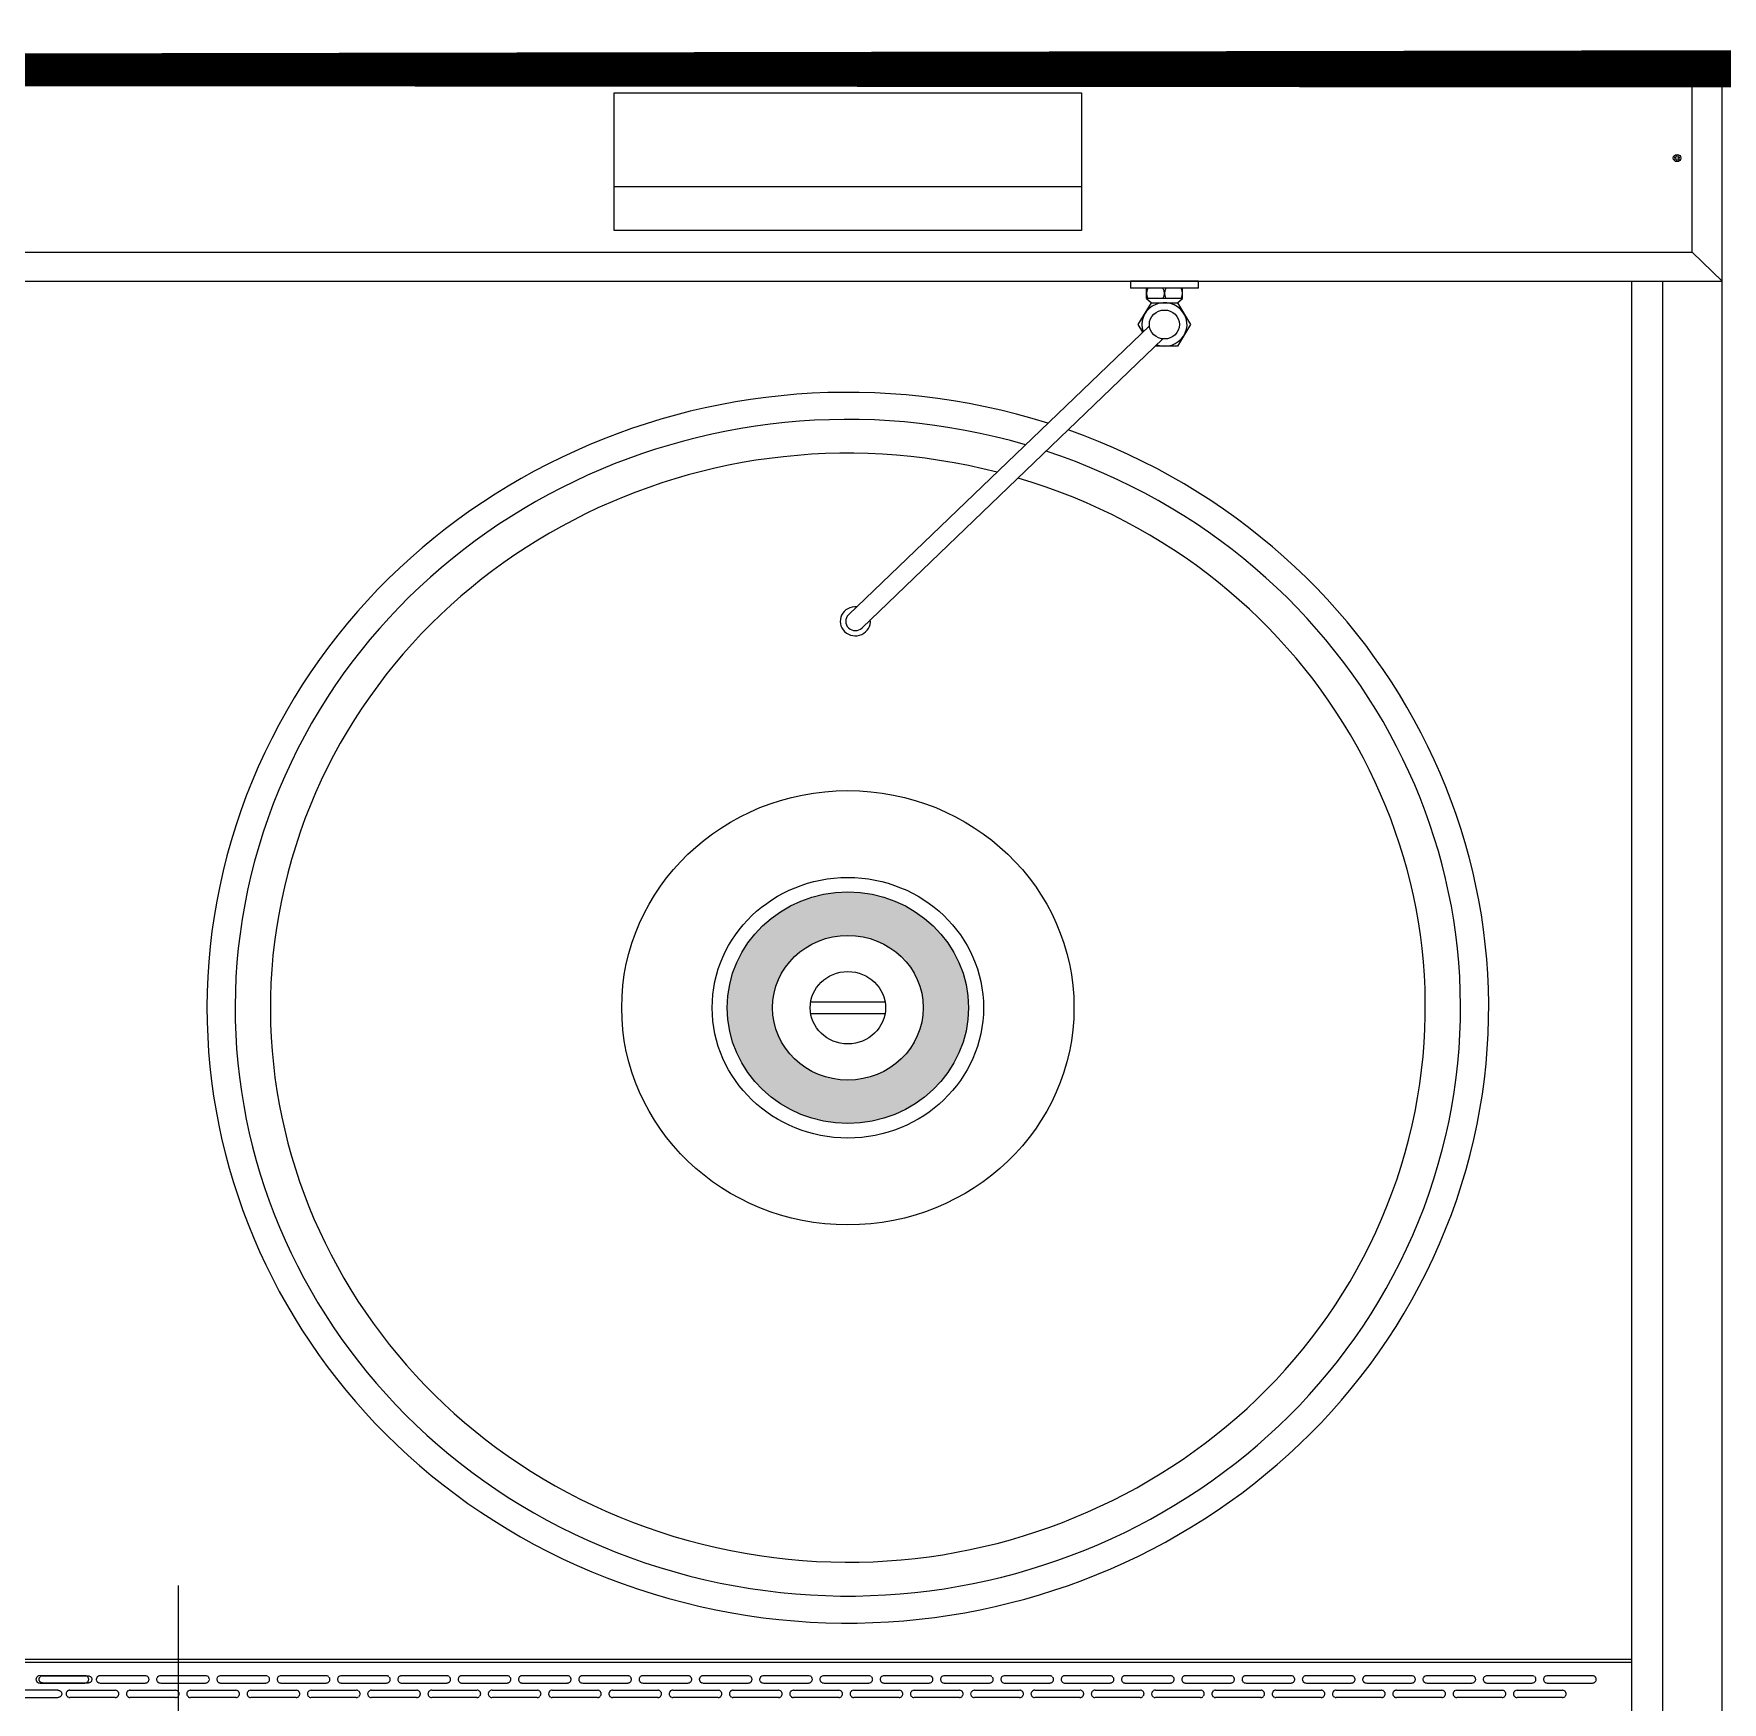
# Model space of a CAD drawing. Extents: x -12047294 to -5625356, y -1456591 to -622873.
# Drawn here: x -6027278 to -6026158, y -718710 to -717603 of the extents above; entities that cross this region are included whole.
import ezdxf

# ---------------------------------------------------------------- set-up
doc = ezdxf.new("R2010")
doc.units = 0
doc.header["$LTSCALE"] = 10
doc.header["$MEASUREMENT"] = 0
doc.linetypes.add('_DASH', pattern=[0.425, 0.3, -0.125])
doc.linetypes.add('DASH', pattern=[0.35, 0.25, -0.1])
for name, color, linetype in [('A-WALL', 2, 'Continuous'), ('EQUIP', 1, 'Continuous'), ('Iteam', 4, 'Continuous')]:
    doc.layers.add(name, color=color, linetype=linetype)

# ---------------------------------------------------------------- blocks, each defined once
blk = doc.blocks.new('A$C293A612F')
at = {"layer": 'EQUIP'}
h = blk.add_hatch(color=8, dxfattribs=at)
edge = h.paths.add_edge_path(flags=16)
edge.add_ellipse((580.0002733916044, 625.919785425067), major_axis=(50, 2.527860951e-07), ratio=0.9599999999999999, start_angle=0, end_angle=360)
edge = h.paths.add_edge_path()
edge.add_ellipse((580.0002733916044, 625.919785425067), major_axis=(80, 1.524108533e-07), ratio=0.959999999962747, start_angle=0, end_angle=360)
for p, q in [((0.0002733916044235, 1199.999785423279), (0.0002733916044235, -0.0002145767211914)), ((39.53826590627432, 143.9997854232788), (39.53826590627432, 1123.199785426259)), ((60.00027339160443, 1123.199785426259), (60.00027339160443, 143.9997854232788)), ((2140.000273391605, 1057.919785425067), (60.00027339160443, 1057.919785425067)), ((370.9726310297847, 182.3542946279049), (570.5711118765175, 373.968836247921)), ((379.9528871513903, 173.7332487553358), (579.5513679943979, 365.3477903604507)), ((352.679765317589, 172.7997854202986), (361.3400193527342, 187.199785426259)), ((361.3400193527342, 187.199785426259), (376.0200172699988, 187.199785426259)), ((361.3400193527342, 158.3997854292392), (352.679765317589, 172.7997854202986)), ((387.3207814656198, 172.7997854202986), (378.6605274304748, 158.3997854292392)), ((384.268037378788, 177.8757929801941), (387.3207814656198, 172.7997854202986)), ((361.3400193527342, 158.3997854292392), (358.0002733916044, 155.5197854191065)), ((378.6605274304748, 158.3997854292392), (361.3400193527342, 158.3997854292392)), ((382.0002733916044, 155.5197854191065), (378.6605274304748, 158.3997854292392)), ((347.5002733916044, 148.7997854202985), (392.5002733916045, 148.7997854202985)), ((347.5002733916044, 148.7997854202985), (347.5002733916044, 143.9997854232788)), ((358.0002733916044, 155.5197854191065), (382.0002733916044, 155.5197854191065)), ((358.0002733916044, 155.5197854191065), (358.0002733916044, 148.7997854202985)), ((382.0002733916044, 155.5197854191065), (382.0002733916044, 148.7997854202985)), ((392.5002733916045, 143.9997854232788), (392.5002733916045, 148.7997854202985)), ((2200.000273391605, 143.9997854232788), (0.0002733916044235, 143.9997854232788)), ((347.5002733916044, 143.9997854232788), (392.5002733916045, 143.9997854232788)), ((2200.000273391605, -0.0002145767211914), (0.0002733916044235, -0.0002145767211914))]:
    blk.add_line(p, q, dxfattribs=at)
at = {"layer": 'EQUIP', "color": 8, "linetype": 'DASH', "ltscale": 0.1}
for p, q in [((106.0371534451842, 1083.359785422683), (136.0371534451842, 1083.359785422683)), ((136.0371534451842, 1078.559785425663), (106.0371534451842, 1078.559785425663)), ((146.0371534451842, 1083.359785422683), (176.0371534451842, 1083.359785422683)), ((176.0371534451842, 1078.559785425663), (146.0371534451842, 1078.559785425663)), ((186.0371534451841, 1083.359785422683), (216.0371534451842, 1083.359785422683)), ((216.0371534451842, 1078.559785425663), (186.0371534451841, 1078.559785425663)), ((226.0371534451842, 1083.359785422683), (256.0371534451842, 1083.359785422683)), ((256.0371534451842, 1078.559785425663), (226.0371534451842, 1078.559785425663)), ((266.0371534451842, 1083.359785422683), (296.0371534451842, 1083.359785422683)), ((296.0371534451842, 1078.559785425663), (266.0371534451842, 1078.559785425663)), ((306.0371534451842, 1083.359785422683), (336.0371534451843, 1083.359785422683)), ((336.0371534451843, 1078.559785425663), (306.0371534451842, 1078.559785425663)), ((346.0371534451842, 1083.359785422683), (376.0371534451842, 1083.359785422683)), ((376.0371534451842, 1078.559785425663), (346.0371534451842, 1078.559785425663)), ((386.0371534451843, 1083.359785422683), (416.0371534451841, 1083.359785422683)), ((416.0371534451841, 1078.559785425663), (386.0371534451843, 1078.559785425663)), ((426.0371534451842, 1083.359785422683), (456.037153445184, 1083.359785422683)), ((456.037153445184, 1078.559785425663), (426.0371534451842, 1078.559785425663)), ((466.0371534451841, 1083.359785422683), (496.0371534451842, 1083.359785422683)), ((496.0371534451842, 1078.559785425663), (466.0371534451841, 1078.559785425663)), ((506.037153445184, 1083.359785422683), (536.0371534451841, 1083.359785422683)), ((536.0371534451841, 1078.559785425663), (506.037153445184, 1078.559785425663)), ((546.0371534451841, 1083.359785422683), (576.0371534451842, 1083.359785422683)), ((576.0371534451842, 1078.559785425663), (546.0371534451841, 1078.559785425663)), ((586.0371534451842, 1083.359785422683), (616.0371534451842, 1083.359785422683)), ((616.0371534451842, 1078.559785425663), (586.0371534451842, 1078.559785425663)), ((626.0371534451842, 1083.359785422683), (656.0371534451842, 1083.359785422683)), ((656.0371534451842, 1078.559785425663), (626.0371534451842, 1078.559785425663)), ((666.0371534451842, 1083.359785422683), (696.0371534451843, 1083.359785422683)), ((696.0371534451843, 1078.559785425663), (666.0371534451842, 1078.559785425663)), ((706.0371534451843, 1083.359785422683), (736.0371534451843, 1083.359785422683)), ((736.0371534451843, 1078.559785425663), (706.0371534451843, 1078.559785425663)), ((746.0371534451843, 1083.359785422683), (776.0371534451843, 1083.359785422683)), ((776.0371534451843, 1078.559785425663), (746.0371534451843, 1078.559785425663)), ((786.0371534451843, 1083.359785422683), (816.0371534451843, 1083.359785422683)), ((816.0371534451843, 1078.559785425663), (786.0371534451843, 1078.559785425663)), ((826.0371534451843, 1083.359785422683), (856.0371534451843, 1083.359785422683)), ((856.0371534451843, 1078.559785425663), (826.0371534451843, 1078.559785425663)), ((866.0371534451843, 1083.359785422683), (896.0371534451843, 1083.359785422683)), ((896.0371534451843, 1078.559785425663), (866.0371534451843, 1078.559785425663)), ((906.0371534451843, 1083.359785422683), (936.0371534451839, 1083.359785422683)), ((936.0371534451839, 1078.559785425663), (906.0371534451843, 1078.559785425663)), ((946.0371534451843, 1083.359785422683), (976.0371534451843, 1083.359785422683)), ((976.0371534451843, 1078.559785425663), (946.0371534451843, 1078.559785425663)), ((986.0371534451839, 1083.359785422683), (1016.037153445184, 1083.359785422683)), ((1016.037153445184, 1078.559785425663), (986.0371534451839, 1078.559785425663)), ((1026.037153445184, 1083.359785422683), (1056.037153445184, 1083.359785422683)), ((1056.037153445184, 1078.559785425663), (1026.037153445184, 1078.559785425663)), ((1066.037153445184, 1083.359785422683), (1096.037153445184, 1083.359785422683)), ((1096.037153445184, 1078.559785425663), (1066.037153445184, 1078.559785425663)), ((1133.963393338024, 1083.359785422683), (1103.963393338024, 1083.359785422683)), ((1103.963393338024, 1078.559785425663), (1133.963393338024, 1078.559785425663)), ((116.0371534451842, 1073.759785428643), (86.03715344518423, 1073.759785428643)), ((86.03715344518423, 1068.959785416722), (116.0371534451842, 1068.959785416722)), ((156.0371534451842, 1073.759785428643), (126.0371534451842, 1073.759785428643)), ((126.0371534451842, 1068.959785416722), (156.0371534451842, 1068.959785416722)), ((196.0371534451842, 1073.759785428643), (166.0371534451842, 1073.759785428643)), ((166.0371534451842, 1068.959785416722), (196.0371534451842, 1068.959785416722)), ((236.0371534451843, 1073.759785428643), (206.0371534451842, 1073.759785428643)), ((206.0371534451842, 1068.959785416722), (236.0371534451843, 1068.959785416722)), ((276.0371534451842, 1073.759785428643), (246.0371534451842, 1073.759785428643)), ((246.0371534451842, 1068.959785416722), (276.0371534451842, 1068.959785416722)), ((316.0371534451842, 1073.759785428643), (286.0371534451843, 1073.759785428643)), ((286.0371534451843, 1068.959785416722), (316.0371534451842, 1068.959785416722)), ((356.0371534451842, 1073.759785428643), (326.0371534451842, 1073.759785428643)), ((326.0371534451842, 1068.959785416722), (356.0371534451842, 1068.959785416722)), ((396.0371534451842, 1073.759785428643), (366.0371534451842, 1073.759785428643)), ((366.0371534451842, 1068.959785416722), (396.0371534451842, 1068.959785416722)), ((436.0371534451841, 1073.759785428643), (406.037153445184, 1073.759785428643)), ((406.037153445184, 1068.959785416722), (436.0371534451841, 1068.959785416722)), ((476.0371534451842, 1073.759785428643), (446.0371534451842, 1073.759785428643)), ((446.0371534451842, 1068.959785416722), (476.0371534451842, 1068.959785416722)), ((516.0371534451841, 1073.759785428643), (486.0371534451841, 1073.759785428643)), ((486.0371534451841, 1068.959785416722), (516.0371534451841, 1068.959785416722)), ((556.037153445184, 1073.759785428643), (526.0371534451841, 1073.759785428643)), ((526.0371534451841, 1068.959785416722), (556.037153445184, 1068.959785416722)), ((596.0371534451842, 1073.759785428643), (566.0371534451842, 1073.759785428643)), ((566.0371534451842, 1068.959785416722), (596.0371534451842, 1068.959785416722)), ((636.0371534451842, 1073.759785428643), (606.0371534451842, 1073.759785428643)), ((606.0371534451842, 1068.959785416722), (636.0371534451842, 1068.959785416722)), ((676.0371534451842, 1073.759785428643), (646.0371534451842, 1073.759785428643)), ((646.0371534451842, 1068.959785416722), (676.0371534451842, 1068.959785416722)), ((716.0371534451843, 1073.759785428643), (686.0371534451842, 1073.759785428643)), ((686.0371534451842, 1068.959785416722), (716.0371534451843, 1068.959785416722)), ((756.0371534451843, 1073.759785428643), (726.0371534451843, 1073.759785428643)), ((726.0371534451843, 1068.959785416722), (756.0371534451843, 1068.959785416722)), ((796.0371534451843, 1073.759785428643), (766.0371534451843, 1073.759785428643)), ((766.0371534451843, 1068.959785416722), (796.0371534451843, 1068.959785416722)), ((836.0371534451841, 1073.759785428643), (806.0371534451842, 1073.759785428643)), ((806.0371534451842, 1068.959785416722), (836.0371534451841, 1068.959785416722)), ((876.0371534451843, 1073.759785428643), (846.0371534451843, 1073.759785428643)), ((846.0371534451843, 1068.959785416722), (876.0371534451843, 1068.959785416722)), ((916.0371534451843, 1073.759785428643), (886.0371534451841, 1073.759785428643)), ((886.0371534451841, 1068.959785416722), (916.0371534451843, 1068.959785416722)), ((956.0371534451843, 1073.759785428643), (926.0371534451843, 1073.759785428643)), ((926.0371534451843, 1068.959785416722), (956.0371534451843, 1068.959785416722)), ((996.0371534451843, 1073.759785428643), (966.0371534451843, 1073.759785428643)), ((966.0371534451843, 1068.959785416722), (996.0371534451843, 1068.959785416722)), ((1036.037153445184, 1073.759785428643), (1006.037153445184, 1073.759785428643)), ((1006.037153445184, 1068.959785416722), (1036.037153445184, 1068.959785416722)), ((1076.037153445184, 1073.759785428643), (1046.037153445184, 1073.759785428643)), ((1046.037153445184, 1068.959785416722), (1076.037153445184, 1068.959785416722)), ((1083.963393338025, 1073.759785428643), (1113.963393338024, 1073.759785428643)), ((1113.963393338024, 1068.959785416722), (1083.963393338025, 1068.959785416722)), ((1116.037153445184, 1073.759785428643), (1086.037153445184, 1073.759785428643)), ((1086.037153445184, 1068.959785416722), (1116.037153445184, 1068.959785416722))]:
    blk.add_line(p, q, dxfattribs=at)
at = {"layer": 'EQUIP', "color": 8}
for p, q in [((2140.000273391605, 1059.839785397053), (60.00027339160443, 1059.839785426855)), ((604.678198751062, 629.7597854286432), (555.3223480321467, 629.7597854286432)), ((604.678198751062, 622.0797854214906), (555.3223480321467, 622.0797854214906)), ((425.0002733916042, 110.3997854292392), (735.0002733916043, 110.3997854292392)), ((425.0002733916042, 19.19978542625903), (425.0002733916042, 110.3997854292392)), ((735.0002733916043, 110.3997854292392), (735.0002733916043, 19.19978542625903)), ((425.0002733916042, 81.59978541731834), (735.0002733916043, 81.59978541731834)), ((29.00027339160443, 62.87978541851042), (28.05078364908695, 62.87978541851042)), ((29.00027339160443, 61.91978542506696), (28.05078364908695, 61.91978542506696)), ((29.50027339160442, 63.35978542268276), (29.50027339160442, 64.27129557728767)), ((29.50027339160442, 60.52827526628971), (29.50027339160442, 61.43978542089461)), ((30.50027339160442, 63.35978542268276), (30.50027339160442, 64.27129557728767)), ((30.50027339160442, 60.52827526628971), (30.50027339160442, 61.43978542089461)), ((31.9497631341219, 62.87978541851042), (31.00027339160443, 62.87978541851042)), ((31.9497631341219, 61.91978542506696), (31.00027339160443, 61.91978542506696)), ((735.0002733916043, 19.19978542625903), (425.0002733916042, 19.19978542625903))]:
    blk.add_line(p, q, dxfattribs=at)
at = {"layer": 'EQUIP', "lineweight": 15}
for p, q in [((20.00027339160443, 124.7997854202985), (0.0002733916044235, 143.9997854232788)), ((2180.000273391605, 124.7997854202985), (20.00027339160443, 124.7997854202985)), ((20.00027339160443, 124.7997854202985), (20.00027339160443, -0.0002145767211914))]:
    blk.add_line(p, q, dxfattribs=at)
at = {"layer": 'EQUIP'}
for centre, major_axis, ratio, start_param, end_param in [((580.0002733916044, 625.919785425067), (-425.011142665992, 0.0003039750885004), 0.9599999298452958, 1.253104977499356, 7.503085776893513), ((580.0002733916044, 625.919785425067), (-382.9670756547665, 0.0003014610562773), 0.9599999018681002, 1.309385093717843, 7.554675315520706), ((575.0612399354578, 369.6583133041859), (10.00000000146959, 2.43476889e-08), 0.9599999997949739, 4.614999334619738, 9.522167601931134), ((575.0612399354578, 369.6583133041859), (-6.34999999948921, 3.2255255e-08), 0.9600000014638574, 2.35619449562374, 5.497787149213533), ((370.0002733916044, 172.7997854202986), (-15.00000001097852, 3.190196319e-07), 0.9599999996591451, 4.364112290068146, 9.77305469378623), ((370.0002733916044, 172.7997854202986), (9.999999999999998, 1.615290041e-07), 0.9599999994039535, 3.141592636763855, 9.42477794394344), ((364.6252733916043, 152.1597854197025), (-6.625, 4e-16), 0.9599999998297007, -0.5565993180102229, 0.5565993180102229), ((363.3752733916044, 152.1597854197025), (-6.625, 4e-16), 0.9599999998297007, 2.584993335579568, 3.698191971600016), ((376.6252733916044, 152.1597854197025), (-6.625, 4e-16), 0.9599999998297007, -0.5565993180102229, 0.5565993180102229), ((375.3752733916044, 152.1597854197025), (-6.625, 4e-16), 0.9599999998297007, 2.584993335579568, 3.698191971600016)]:
    blk.add_ellipse(centre, major_axis=major_axis, ratio=ratio, start_param=start_param, end_param=end_param, dxfattribs=at)
at = {"layer": 'EQUIP', "color": 8, "linetype": 'DASH', "ltscale": 0.1}
for centre, major_axis, ratio, start_param, end_param in [((106.0371534451842, 1080.959785416722), (-2.5, 3.18197847e-08), 0.9600000023841856, -1.570796314576099, 1.570796339013693), ((136.0371534451842, 1080.959785416722), (-2.499999999999999, 2.6447879e-08), 0.9599999964237212, 1.570796336950879, 4.712388990540675), ((146.0371534451842, 1080.959785416722), (-2.5, 3.18197847e-08), 0.9600000023841856, -1.570796314576099, 1.570796339013693), ((176.0371534451842, 1080.959785416722), (-2.499999999999999, 2.6447879e-08), 0.9599999964237212, 1.570796336950879, 4.712388990540675), ((186.0371534451841, 1080.959785416722), (-2.5, 3.18197847e-08), 0.9600000023841856, -1.570796314576099, 1.570796339013693), ((216.0371534451842, 1080.959785416722), (-2.499999999999999, 2.6447879e-08), 0.9599999964237212, 1.570796336950879, 4.712388990540675), ((226.0371534451842, 1080.959785416722), (-2.5, 3.18197847e-08), 0.9600000023841856, -1.570796314576099, 1.570796339013693), ((256.0371534451842, 1080.959785416722), (-2.499999999999999, 2.6447879e-08), 0.9599999964237212, 1.570796336950879, 4.712388990540675), ((266.0371534451842, 1080.959785416722), (-2.5, 3.18197847e-08), 0.9600000023841856, -1.570796314576099, 1.570796339013693), ((296.0371534451842, 1080.959785416722), (-2.499999999999999, 2.6447879e-08), 0.9599999964237212, 1.570796336950879, 4.712388990540675), ((306.0371534451842, 1080.959785416722), (-2.5, 3.18197847e-08), 0.9600000023841856, -1.570796314576099, 1.570796339013693), ((336.0371534451843, 1080.959785416722), (-2.499999999999999, 2.6447879e-08), 0.9599999964237212, 1.570796336950879, 4.712388990540675), ((346.0371534451842, 1080.959785416722), (-2.5, 3.18197847e-08), 0.9600000023841856, -1.570796314576099, 1.570796339013693), ((376.0371534451842, 1080.959785416722), (-2.499999999999999, 2.6447879e-08), 0.9599999964237212, 1.570796336950879, 4.712388990540675), ((386.0371534451843, 1080.959785416722), (-2.5, 3.18197847e-08), 0.9600000023841856, -1.570796314576099, 1.570796339013693), ((416.0371534451841, 1080.959785416722), (-2.499999999999999, 2.6447879e-08), 0.9599999964237212, 1.570796336950879, 4.712388990540675), ((426.0371534451842, 1080.959785416722), (-2.5, 3.18197847e-08), 0.9600000023841856, -1.570796314576099, 1.570796339013693), ((456.037153445184, 1080.959785416722), (-2.499999999999999, 2.6447879e-08), 0.9599999964237212, 1.570796336950879, 4.712388990540675), ((466.0371534451841, 1080.959785416722), (-2.5, 3.18197847e-08), 0.9600000023841856, -1.570796314576099, 1.570796339013693), ((496.0371534451842, 1080.959785416722), (-2.499999999999999, 2.6447879e-08), 0.9599999964237212, 1.570796336950879, 4.712388990540675), ((506.037153445184, 1080.959785416722), (-2.5, 3.18197847e-08), 0.9600000023841856, -1.570796314576099, 1.570796339013693), ((536.0371534451841, 1080.959785416722), (-2.499999999999999, 2.6447879e-08), 0.9599999964237212, 1.570796336950879, 4.712388990540675), ((546.0371534451841, 1080.959785416722), (-2.5, 3.18197847e-08), 0.9600000023841856, -1.570796314576099, 1.570796339013693), ((576.0371534451842, 1080.959785416722), (-2.499999999999999, 2.6447879e-08), 0.9599999964237212, 1.570796336950879, 4.712388990540675), ((586.0371534451842, 1080.959785416722), (-2.5, 3.18197847e-08), 0.9600000023841856, -1.570796314576099, 1.570796339013693), ((616.0371534451842, 1080.959785416722), (-2.499999999999999, 2.6447879e-08), 0.9599999964237212, 1.570796336950879, 4.712388990540675), ((626.0371534451842, 1080.959785416722), (-2.5, 3.18197847e-08), 0.9600000023841856, -1.570796314576099, 1.570796339013693), ((656.0371534451842, 1080.959785416722), (-2.499999999999999, 2.6447879e-08), 0.9599999964237212, 1.570796336950879, 4.712388990540675), ((666.0371534451842, 1080.959785416722), (-2.5, 3.18197847e-08), 0.9600000023841856, -1.570796314576099, 1.570796339013693), ((696.0371534451843, 1080.959785416722), (-2.499999999999999, 2.6447879e-08), 0.9599999964237212, 1.570796336950879, 4.712388990540675), ((706.0371534451843, 1080.959785416722), (-2.5, 3.18197847e-08), 0.9600000023841856, -1.570796314576099, 1.570796339013693), ((736.0371534451843, 1080.959785416722), (-2.499999999999999, 2.6447879e-08), 0.9599999964237212, 1.570796336950879, 4.712388990540675), ((746.0371534451843, 1080.959785416722), (-2.5, 3.18197847e-08), 0.9600000023841856, -1.570796314576099, 1.570796339013693), ((776.0371534451843, 1080.959785416722), (-2.499999999999999, 2.6447879e-08), 0.9599999964237212, 1.570796336950879, 4.712388990540675), ((786.0371534451843, 1080.959785416722), (-2.5, 3.18197847e-08), 0.9600000023841856, -1.570796314576099, 1.570796339013693), ((816.0371534451843, 1080.959785416722), (-2.499999999999999, 2.6447879e-08), 0.9599999964237212, 1.570796336950879, 4.712388990540675), ((826.0371534451843, 1080.959785416722), (-2.5, 3.18197847e-08), 0.9600000023841856, -1.570796314576099, 1.570796339013693), ((856.0371534451843, 1080.959785416722), (-2.499999999999999, 2.6447879e-08), 0.9599999964237212, 1.570796336950879, 4.712388990540675), ((866.0371534451843, 1080.959785416722), (-2.5, 3.18197847e-08), 0.9600000023841856, -1.570796314576099, 1.570796339013693), ((896.0371534451843, 1080.959785416722), (-2.499999999999999, 2.6447879e-08), 0.9599999964237212, 1.570796336950879, 4.712388990540675), ((906.0371534451843, 1080.959785416722), (-2.5, 3.18197847e-08), 0.9600000023841856, -1.570796314576099, 1.570796339013693), ((936.0371534451839, 1080.959785416722), (-2.499999999999999, 2.6447879e-08), 0.9599999964237212, 1.570796336950879, 4.712388990540675), ((946.0371534451843, 1080.959785416722), (-2.5, 3.18197847e-08), 0.9600000023841856, -1.570796314576099, 1.570796339013693), ((976.0371534451843, 1080.959785416722), (-2.499999999999999, 2.6447879e-08), 0.9599999964237212, 1.570796336950879, 4.712388990540675), ((986.0371534451839, 1080.959785416722), (-2.5, 3.18197847e-08), 0.9600000023841856, -1.570796314576099, 1.570796339013693), ((1016.037153445184, 1080.959785416722), (-2.499999999999999, 2.6447879e-08), 0.9599999964237212, 1.570796336950879, 4.712388990540675), ((1026.037153445184, 1080.959785416722), (-2.5, 3.18197847e-08), 0.9600000023841856, -1.570796314576099, 1.570796339013693), ((1056.037153445184, 1080.959785416722), (-2.499999999999999, 2.6447879e-08), 0.9599999964237212, 1.570796336950879, 4.712388990540675), ((1066.037153445184, 1080.959785416722), (-2.5, 3.18197847e-08), 0.9600000023841856, -1.570796314576099, 1.570796339013693), ((1096.037153445184, 1080.959785416722), (-2.499999999999999, 2.6447879e-08), 0.9599999964237212, 1.570796336950879, 4.712388990540675), ((86.03715344518423, 1071.359785422683), (-2.5, 3.18197847e-08), 0.9600000023841856, -1.570796314576099, 1.570796339013693), ((116.0371534451842, 1071.359785422683), (2.499999999999989, 2.351553082e-07), 0.960000002384185, 4.712388890085049, 7.853981543674843), ((126.0371534451842, 1071.359785422683), (-2.5, 3.18197847e-08), 0.9600000023841856, -1.570796314576099, 1.570796339013693), ((156.0371534451842, 1071.359785422683), (2.499999999999989, 2.351553082e-07), 0.960000002384185, 4.712388890085049, 7.853981543674843), ((166.0371534451842, 1071.359785422683), (-2.5, 3.18197847e-08), 0.9600000023841856, -1.570796314576099, 1.570796339013693), ((196.0371534451842, 1071.359785422683), (2.499999999999989, 2.351553082e-07), 0.960000002384185, 4.712388890085049, 7.853981543674843), ((206.0371534451842, 1071.359785422683), (-2.5, 3.18197847e-08), 0.9600000023841856, -1.570796314576099, 1.570796339013693), ((236.0371534451843, 1071.359785422683), (2.499999999999989, 2.351553082e-07), 0.960000002384185, 4.712388890085049, 7.853981543674843), ((246.0371534451842, 1071.359785422683), (-2.5, 3.18197847e-08), 0.9600000023841856, -1.570796314576099, 1.570796339013693), ((276.0371534451842, 1071.359785422683), (2.499999999999989, 2.351553082e-07), 0.960000002384185, 4.712388890085049, 7.853981543674843), ((286.0371534451843, 1071.359785422683), (-2.5, 3.18197847e-08), 0.9600000023841856, -1.570796314576099, 1.570796339013693), ((316.0371534451842, 1071.359785422683), (2.499999999999989, 2.351553082e-07), 0.960000002384185, 4.712388890085049, 7.853981543674843), ((326.0371534451842, 1071.359785422683), (-2.5, 3.18197847e-08), 0.9600000023841856, -1.570796314576099, 1.570796339013693), ((356.0371534451842, 1071.359785422683), (2.499999999999989, 2.351553082e-07), 0.960000002384185, 4.712388890085049, 7.853981543674843), ((366.0371534451842, 1071.359785422683), (-2.5, 3.18197847e-08), 0.9600000023841856, -1.570796314576099, 1.570796339013693), ((396.0371534451842, 1071.359785422683), (2.499999999999989, 2.351553082e-07), 0.960000002384185, 4.712388890085049, 7.853981543674843), ((406.037153445184, 1071.359785422683), (-2.5, 3.18197847e-08), 0.9600000023841856, -1.570796314576099, 1.570796339013693), ((436.0371534451841, 1071.359785422683), (2.499999999999989, 2.351553082e-07), 0.960000002384185, 4.712388890085049, 7.853981543674843), ((446.0371534451842, 1071.359785422683), (-2.5, 3.18197847e-08), 0.9600000023841856, -1.570796314576099, 1.570796339013693), ((476.0371534451842, 1071.359785422683), (2.499999999999989, 2.351553082e-07), 0.960000002384185, 4.712388890085049, 7.853981543674843), ((486.0371534451841, 1071.359785422683), (-2.5, 3.18197847e-08), 0.9600000023841856, -1.570796314576099, 1.570796339013693), ((516.0371534451841, 1071.359785422683), (2.499999999999989, 2.351553082e-07), 0.960000002384185, 4.712388890085049, 7.853981543674843), ((526.0371534451841, 1071.359785422683), (-2.5, 3.18197847e-08), 0.9600000023841856, -1.570796314576099, 1.570796339013693), ((556.037153445184, 1071.359785422683), (2.499999999999989, 2.351553082e-07), 0.960000002384185, 4.712388890085049, 7.853981543674843), ((566.0371534451842, 1071.359785422683), (-2.5, 3.18197847e-08), 0.9600000023841856, -1.570796314576099, 1.570796339013693), ((596.0371534451842, 1071.359785422683), (2.499999999999989, 2.351553082e-07), 0.960000002384185, 4.712388890085049, 7.853981543674843), ((606.0371534451842, 1071.359785422683), (-2.5, 3.18197847e-08), 0.9600000023841856, -1.570796314576099, 1.570796339013693), ((636.0371534451842, 1071.359785422683), (2.499999999999989, 2.351553082e-07), 0.960000002384185, 4.712388890085049, 7.853981543674843), ((646.0371534451842, 1071.359785422683), (-2.5, 3.18197847e-08), 0.9600000023841856, -1.570796314576099, 1.570796339013693), ((676.0371534451842, 1071.359785422683), (2.499999999999989, 2.351553082e-07), 0.960000002384185, 4.712388890085049, 7.853981543674843), ((686.0371534451842, 1071.359785422683), (-2.5, 3.18197847e-08), 0.9600000023841856, -1.570796314576099, 1.570796339013693), ((716.0371534451843, 1071.359785422683), (2.499999999999989, 2.351553082e-07), 0.960000002384185, 4.712388890085049, 7.853981543674843), ((726.0371534451843, 1071.359785422683), (-2.5, 3.18197847e-08), 0.9600000023841856, -1.570796314576099, 1.570796339013693), ((756.0371534451843, 1071.359785422683), (2.499999999999989, 2.351553082e-07), 0.960000002384185, 4.712388890085049, 7.853981543674843), ((766.0371534451843, 1071.359785422683), (-2.5, 3.18197847e-08), 0.9600000023841856, -1.570796314576099, 1.570796339013693), ((796.0371534451843, 1071.359785422683), (2.499999999999989, 2.351553082e-07), 0.960000002384185, 4.712388890085049, 7.853981543674843), ((806.0371534451842, 1071.359785422683), (-2.5, 3.18197847e-08), 0.9600000023841856, -1.570796314576099, 1.570796339013693), ((836.0371534451841, 1071.359785422683), (2.499999999999989, 2.351553082e-07), 0.960000002384185, 4.712388890085049, 7.853981543674843), ((846.0371534451843, 1071.359785422683), (-2.5, 3.18197847e-08), 0.9600000023841856, -1.570796314576099, 1.570796339013693), ((876.0371534451843, 1071.359785422683), (2.499999999999989, 2.351553082e-07), 0.960000002384185, 4.712388890085049, 7.853981543674843), ((886.0371534451841, 1071.359785422683), (-2.5, 3.18197847e-08), 0.9600000023841856, -1.570796314576099, 1.570796339013693), ((916.0371534451843, 1071.359785422683), (2.499999999999989, 2.351553082e-07), 0.960000002384185, 4.712388890085049, 7.853981543674843), ((926.0371534451843, 1071.359785422683), (-2.5, 3.18197847e-08), 0.9600000023841856, -1.570796314576099, 1.570796339013693), ((956.0371534451843, 1071.359785422683), (2.499999999999989, 2.351553082e-07), 0.960000002384185, 4.712388890085049, 7.853981543674843), ((966.0371534451843, 1071.359785422683), (-2.5, 3.18197847e-08), 0.9600000023841856, -1.570796314576099, 1.570796339013693), ((996.0371534451843, 1071.359785422683), (2.499999999999989, 2.351553082e-07), 0.960000002384185, 4.712388890085049, 7.853981543674843), ((1006.037153445184, 1071.359785422683), (-2.5, 3.18197847e-08), 0.9600000023841856, -1.570796314576099, 1.570796339013693), ((1036.037153445184, 1071.359785422683), (2.499999999999989, 2.351553082e-07), 0.960000002384185, 4.712388890085049, 7.853981543674843), ((1046.037153445184, 1071.359785422683), (-2.5, 3.18197847e-08), 0.9600000023841856, -1.570796314576099, 1.570796339013693), ((1076.037153445184, 1071.359785422683), (2.499999999999989, 2.351553082e-07), 0.960000002384185, 4.712388890085049, 7.853981543674843), ((1086.037153445184, 1071.359785422683), (-2.5, 3.18197847e-08), 0.9600000023841856, -1.570796314576099, 1.570796339013693), ((1116.037153445184, 1071.359785422683), (2.499999999999989, 2.351553082e-07), 0.960000002384185, 4.712388890085049, 7.853981543674843)]:
    blk.add_ellipse(centre, major_axis=major_axis, ratio=ratio, start_param=start_param, end_param=end_param, dxfattribs=at)
at = {"layer": 'EQUIP', "color": 8, "linetype": 'DASH', "ltscale": 0.1, "extrusion": (0, 0, -0.9999999999999998)}
blk.add_ellipse((1103.963393338024, 1080.959785416722), major_axis=(2.499999999999999, 2.6447879e-08), ratio=0.9599999964237212, start_param=1.570796336950879, end_param=4.712388990540675, dxfattribs=at)
at = {"layer": 'EQUIP', "color": 8, "linetype": 'DASH', "ltscale": 0.1, "extrusion": (0, 0, -1)}
for centre, major_axis, ratio, start_param, end_param in [((1083.963393338025, 1071.359785422683), (-2.499999999999989, 2.351553082e-07), 0.960000002384185, 4.712388890085049, 7.853981543674843), ((1113.963393338024, 1071.359785422683), (2.5, 3.18197847e-08), 0.9600000023841856, -1.570796314576099, 1.570796339013693)]:
    blk.add_ellipse(centre, major_axis=major_axis, ratio=ratio, start_param=start_param, end_param=end_param, dxfattribs=at)
at = {"layer": 'EQUIP', "color": 8}
for centre, major_axis, ratio, start_param, end_param in [((580.0002733916044, 625.919785425067), (-406.3189355279561, 8.83953042727e-05), 0.959999976349964, 1.276480318598917, 7.524543204011962), ((580.0002733916044, 625.919785425067), (150, 1.432923538e-07), 0.9599999999999999, 3.141592652594705, 9.424777959774293), ((580.0002733916044, 625.919785425067), (-90, 2.710228697e-07), 0.9600000000662271, 3.1368386e-09, 6.283185310316424), ((580.0002733916044, 625.919785425067), (80, 1.524108533e-07), 0.959999999962747, 3.141592651605276, 9.424777958784858), ((580.0002733916044, 625.919785425067), (50, 2.527860951e-07), 0.9599999999999999, 3.141592648323415, 9.424777955503), ((580.0002733916044, 625.919785425067), (25, 1.263930476e-07), 0.9599999999999999, 3.141592648323415, 9.424777955503), ((30.00027339160443, 62.39978542923927), (-2.499999999999996, 1.223141495e-07), 0.9600000023841856, 5.09642286e-08, 6.283185358143812), ((29.00027339160443, 63.35978542268276), (-0.4999999999999988, 3.82679906e-08), 0.9600000083446495, 1.570796400269439, 3.141592733314772), ((29.00027339160443, 61.43978542089461), (0.4999999999999988, 3.82679905e-08), 0.9600000083446499, -7.97249795e-08, 1.570796253320352), ((31.00027339160443, 63.35978542268276), (0.4999999999999988, 3.82679905e-08), 0.9600000083446499, 3.141592573864812, 4.712388906910146), ((31.00027339160443, 61.43978542089461), (-0.4999999999999988, 3.82679906e-08), 0.9600000083446495, -1.570796253320352, 7.97249795e-08)]:
    blk.add_ellipse(centre, major_axis=major_axis, ratio=ratio, start_param=start_param, end_param=end_param, dxfattribs=at)

msp = doc.modelspace()

# ---------------------------------------------------------------- linework, layer by layer
at = {"layer": 'A-WALL'}
msp.add_line((-6025336.147302263, -717623.4332681396), (-6029536.147302266, -717623.4332681355), dxfattribs=at)
at = {"layer": 'EQUIP', "const_width": 40}
msp.add_lwpolyline([(-6020346.147302155, -717623.4332681452), (-6035536.14730215, -717623.4332683472), (-6035536.147302131, -718923.4332681344)], dxfattribs=at)
at = {"layer": 'EQUIP', "color": 2, "linetype": '_DASH'}
msp.add_lwpolyline([(-6035536.14730215, -718923.4332681344), (-6020346.147302155, -718923.4332681451), (-6020346.147302155, -717623.4332681452), (-6035536.14730215, -717623.4332681345)], close=True, dxfattribs=at)
at = {"layer": 'Iteam'}
msp.add_line((-6027181.91029761, -719069.3976226978, 3.48686626e-08), (-6027181.91029761, -718632.5332632809), dxfattribs=at)

# ---------------------------------------------------------------- block references
at = {"layer": 'EQUIP', "rotation": 180}
msp.add_blockref('A$C293A612F', (-6026158.018528711, -717623.4332681452), dxfattribs=at)

doc.saveas('drawing.dxf')
